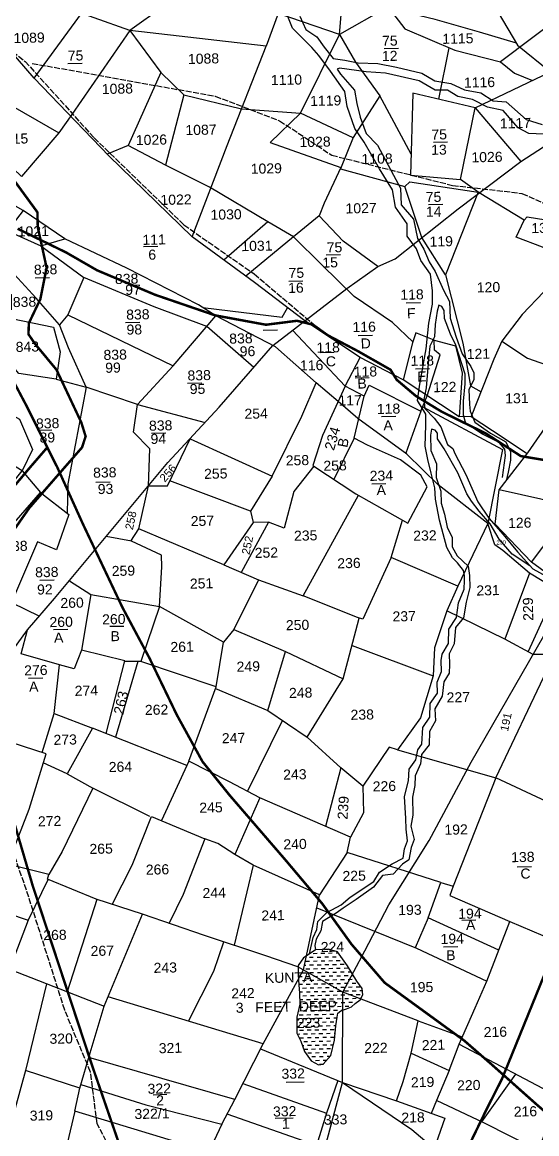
# Model space of a CAD drawing. Header units: millimetres. Extents: x 364796 to 377572, y 1836794 to 1850679.
# Drawn here: x 374191 to 375230, y 1840813 to 1843060 of the extents above; entities that cross this region are included whole.
import ezdxf

# ---------------------------------------------------------------- set-up
doc = ezdxf.new("R2010")
doc.units = ezdxf.units.MM
doc.linetypes.add('ACAD_ISO02W100', pattern=[15, 12, -3])
for name, color, linetype in [('CARTTRCK', 31, 'ACAD_ISO02W100'), ('NALA', 4, 'Continuous'), ('ROADS', 50, 'Continuous'), ('SY.AREA', 7, 'Continuous'), ('TEXT', 7, 'Continuous'), ('WATER', 4, 'Continuous')]:
    doc.layers.add(name, color=color, linetype=linetype)
doc.styles.get("Standard").update_dxf_attribs({"font": 'arial.ttf', "height": 2.5})

msp = doc.modelspace()

# ---------------------------------------------------------------- hatches: boundary and pattern name
at = {"layer": 'WATER'}
h = msp.add_hatch(dxfattribs=at)
h.set_pattern_fill('DASH', color=256, scale=2.432025, angle=1.2909, style=0)
h.set_pattern_definition([(1.29095, (368861.6305, 1841909.4825), (7.545755, 7.893684), [7.72168, -7.72168])])
h.paths.add_polyline_path([(374848.5, 1841152.7), (374828.2, 1841181), (374809.7, 1841186.5), (374783.6, 1841185.3), (374765.5, 1841172.8), (374759.5, 1841144.4), (374839.1, 1841099.8), (374858.3, 1841136.2)])
h.paths.add_polyline_path([(374759.5, 1841144.4), (374749.2, 1841125.7), (374749.8, 1841114.5), (374751.5, 1841097.6), (374752, 1841075.3), (374746.1, 1841049), (374745.8, 1841031.4), (374746.1, 1841016.4), (374753.7, 1841000.8), (374761.4, 1840979.4), (374774.9, 1840960.8), (374789.5, 1840952.6), (374799.3, 1840954.1), (374814.6, 1840971.5), (374821.7, 1841002.4), (374824.4, 1841031.2), (374827.2, 1841048.9), (374829, 1841056.8), (374834.8, 1841061.5), (374838.9, 1841063), (374839.1, 1841099.8)])
h.paths.add_polyline_path([(374839.1, 1841099.8), (374838.9, 1841063), (374846.5, 1841065.7), (374856.2, 1841069.8), (374863.9, 1841076.6), (374873.6, 1841084), (374874.8, 1841086.1)])
h.paths.add_polyline_path([(374877.6, 1841106.9), (374866.8, 1841121.7), (374858.3, 1841136.2), (374839.1, 1841099.8), (374874.8, 1841086.1), (374879.2, 1841093.9)])
h.paths.add_polyline_path([(374676.5, 1841112.2), (374782.8, 1841114.6), (374782.1, 1841145.5), (374675.8, 1841143.1)], flags=9)
h.paths.add_polyline_path([(374789.4, 1841175.3), (374846.8, 1841176.6), (374846.1, 1841207.1), (374788.7, 1841205.8)], flags=9)
h.paths.add_polyline_path([(374617.7, 1841052.1), (374832.5, 1841056.9), (374831.8, 1841088), (374617, 1841083.1)], flags=9)
h.paths.add_polyline_path([(374741.1, 1841021.1), (374798.7, 1841022.4), (374798, 1841053.5), (374740.4, 1841052.2)], flags=9)

# ---------------------------------------------------------------- linework, layer by layer
at = {"layer": 'CARTTRCK'}
for points in [[(374028.9, 1843077.2), (374090.3, 1843066.4), (374197.5, 1842980.2), (374336.7, 1842825.7), (374517.9, 1842649.9), (374659.9, 1842550.8), (374793.4, 1842437.6)], [(374211.5, 1842976.4), (374581.3, 1842910), (374711.2, 1842860.4), (374816.6, 1842790.8), (375060.3, 1842729.9), (375200.5, 1842713.7), (375300.8, 1842668.4), (375360.7, 1842772.2), (375420, 1842845.4), (375568.8, 1842877.8), (375720.5, 1842906.1)], [(374651.3, 1840169.4), (374604, 1840263.1), (374529.3, 1840405.5), (374481.8, 1840526.1), (374432.9, 1840662.4), (374388.4, 1840744.9), (374342.8, 1840833.2), (374329.3, 1840937.9), (374277.3, 1841062.9), (374200.1, 1841305.6), (374129.6, 1841506.2), (374048.6, 1841714)]]:
    msp.add_lwpolyline(points, dxfattribs=at)
at = {"layer": 'NALA'}
for points in [[(374771.7, 1841177.1), (374778.7, 1841210), (374786.6, 1841225.8), (374788.2, 1841242.3), (374806.3, 1841260.4), (374835.3, 1841276.1), (374853.4, 1841291.5), (374901.3, 1841323.4), (374913.1, 1841342.1), (374938.7, 1841359), (374960.4, 1841370.5), (374963.4, 1841389), (374969.1, 1841405.5), (374966.6, 1841428.7), (374966.1, 1841450.5), (374963.1, 1841494.7), (374971.2, 1841526.3), (374972.7, 1841550.2), (374986, 1841569), (374990.3, 1841589.5), (374998.3, 1841600.7), (375000.3, 1841634.2), (375014.8, 1841655), (375014.9, 1841683), (375030.1, 1841703.8), (375029.6, 1841725.7), (375038, 1841747.7), (375037.6, 1841769.4), (375039.4, 1841782.4), (375051.9, 1841803.9), (375052.6, 1841833.2), (375068.5, 1841856.8), (375072.6, 1841886.3), (375083.6, 1841913.8), (375084.6, 1841931.6), (375084.3, 1841941.2), (375082.7, 1841951.4), (375070.1, 1841966.8), (375060.3, 1841977.5), (375048.9, 1841997.8), (375033.9, 1842053.2), (375026.1, 1842095.4), (375024.9, 1842118.6), (375017.4, 1842148.5), (375010.6, 1842175.7), (375005.2, 1842202.9), (375006.3, 1842245.2), (375006.5, 1842267.6), (374989.4, 1842295.2), (374994.2, 1842328.1), (375006.9, 1842399.4), (375012.6, 1842451.4), (375019.9, 1842489.8), (375020.1, 1842516.9), (375015.9, 1842550.2), (374996.1, 1842577.8), (374987.4, 1842601.5), (374969, 1842627), (374968.5, 1842652.3), (374945.2, 1842685.9), (374939.4, 1842720.5), (374913.1, 1842763), (374881.8, 1842816.9), (374862.8, 1842844.5), (374847.4, 1842889.2), (374842.6, 1842919.8), (374813.7, 1842960.8), (374790.3, 1842992.3), (374776.2, 1843008.3), (374737.1, 1843047.7), (374724.8, 1843077.5)], [(374751.7, 1843072.1), (374764.3, 1843044.9), (374786.4, 1843030.3), (374801.4, 1843009.4), (374819.1, 1842985.9), (374843.1, 1842982.8), (374869.7, 1842977.2), (374909.2, 1842976), (374947.3, 1842968.6), (374998.4, 1842956.7), (375024.8, 1842941.2), (375056.6, 1842935.7), (375084.4, 1842922.9), (375117.2, 1842916.6), (375142.5, 1842901), (375168.5, 1842898.5), (375209.3, 1842863.1), (375241.2, 1842852.9)], [(375244.2, 1842833.3), (375214.1, 1842834.6), (375192.7, 1842846.4), (375162.5, 1842881.3), (375130.9, 1842888.1), (375100.5, 1842903.1), (375070.9, 1842909.3), (375050.1, 1842922.5), (375025.5, 1842921.9), (374993, 1842941), (374925.2, 1842956.7), (374886.2, 1842959.2), (374832, 1842966.9), (374827.3, 1842964.7), (374834.4, 1842954.6), (374862.4, 1842922.5), (374867.1, 1842895.3), (374873.9, 1842867.4), (374885.6, 1842834.9), (374908.7, 1842810.8), (374940.8, 1842750.8), (374955.2, 1842723.9), (374956.6, 1842690.4), (374981.2, 1842661.6), (374989.6, 1842622.2), (375002.4, 1842600.6), (375013.2, 1842575.6), (375025.3, 1842556), (375041.9, 1842518.2), (375054, 1842495.2), (375055.5, 1842461.8), (375067.9, 1842423.1), (375079.7, 1842389.4), (375097.4, 1842363.8), (375103.2, 1842351), (375103.5, 1842336.7), (375093, 1842317.3), (375094.4, 1842287.3), (375096, 1842273.7), (375105.4, 1842251.3), (375136.7, 1842228.8), (375167.8, 1842211.8), (375177.2, 1842191.5), (375177.6, 1842174.4), (375172.6, 1842150.4), (375168.3, 1842132.8)], [(375161.3, 1842139.5), (375167.2, 1842184), (375166.2, 1842197), (375154.3, 1842210.4), (375121.1, 1842227.4), (375101, 1842239.9), (375087.1, 1842248.5), (375082.5, 1842265.2), (375082.5, 1842293.9), (375085.9, 1842328.8), (375086.1, 1842348.6), (375067, 1842407), (375056.2, 1842429.2), (375043.9, 1842461.1), (375043.6, 1842476.8), (375038.6, 1842484.9), (375032.4, 1842488.1), (375029.2, 1842475.8), (375025.1, 1842448.4), (375024.2, 1842423.7), (375014.4, 1842405.1), (375011.1, 1842370.2), (375007.4, 1842320.9), (375002.5, 1842296.9), (375004.3, 1842279.2), (375023.2, 1842259.1), (375036.5, 1842241.7), (375050.3, 1842206.5), (375060.8, 1842197.8), (375065.1, 1842187.7), (375087.3, 1842145.3), (375111.1, 1842090.5), (375133.7, 1842057.6), (375162.5, 1842024.1), (375191.3, 1841989.2), (375222.2, 1841955), (375255.5, 1841937.1)], [(375216.6, 1841961.3), (375180.6, 1841984.6), (375154.7, 1842014.7), (375136.2, 1842045.7), (375114.4, 1842071.2), (375098.9, 1842092), (375089, 1842106.8), (375070.7, 1842149.1), (375043.6, 1842197.7), (375030.2, 1842217.9), (375029.9, 1842228.8), (375025, 1842235.5), (375018.1, 1842237.4), (375015.7, 1842225), (375016.4, 1842194.3), (375027.9, 1842167.3), (375027.2, 1842139.2), (375036.7, 1842112.1), (375037.2, 1842087.6), (375043.9, 1842065.2), (375049.2, 1842039.3), (375059.3, 1842018.4), (375059.7, 1841999.3), (375069.7, 1841981.1), (375092.2, 1841960.6), (375094.6, 1841941.5), (375095.2, 1841917), (375087.7, 1841887.4), (375082.2, 1841855.9), (375066.3, 1841836.4), (375063.6, 1841803.5), (375053.8, 1841783.5), (375054.3, 1841761.7), (375053.3, 1841743.9), (375042.7, 1841726.6), (375039.2, 1841697.9), (375024.8, 1841672.3), (375026, 1841647.8), (375013.5, 1841626.3), (375013.4, 1841599), (374997.5, 1841579.5), (374995.8, 1841561), (374984.7, 1841536.9), (374984.5, 1841517.1), (374979.6, 1841493.7), (374980.4, 1841457.5), (374976.1, 1841434.9), (374982.8, 1841407.8), (374977, 1841392), (374972.1, 1841366.6), (374959.3, 1841358.1), (374940.6, 1841337.9), (374918.8, 1841335.4), (374900.8, 1841311.7), (374865.8, 1841287), (374839.6, 1841269.4), (374825.5, 1841258.8), (374797.8, 1841242.5), (374794.1, 1841223.3), (374784.9, 1841206.7), (374782.5, 1841193.6), (374783.6, 1841185.3)]]:
    msp.add_lwpolyline(points, dxfattribs=at)
at = {"layer": 'ROADS', "color": 40, "const_width": 5}
for points in [[(374138.1, 1841981.1), (374205.8, 1842078.1), (374312.2, 1842200.3), (374319.4, 1842222.7), (374310.7, 1842250.7), (374260.7, 1842357.1), (374216.9, 1842410), (374204, 1842429), (374204.8, 1842451.3), (374228.1, 1842500.3), (374240.6, 1842563.6), (374222.8, 1842645.3), (374222.1, 1842675.5), (374174.2, 1842741.1)], [(374138.1, 1841981.1), (374205.8, 1842078.1), (374312.2, 1842200.3), (374319.4, 1842222.7), (374310.7, 1842250.7), (374260.7, 1842357.1), (374216.9, 1842410), (374204, 1842429), (374204.8, 1842451.3), (374228.1, 1842500.3), (374240.6, 1842563.6), (374222.8, 1842645.3), (374222.1, 1842675.5), (374174.2, 1842741.1)], [(374182, 1842642.3), (374280.5, 1842594), (374342.8, 1842558.1), (374459.6, 1842508.8), (374581.2, 1842467.1), (374683.5, 1842448.2), (374746.3, 1842456.2), (374778.7, 1842448.2), (374808.4, 1842426.9), (374868.4, 1842395.3), (374935.2, 1842357.3), (374947.4, 1842337.1), (374986.2, 1842304.3), (375038.2, 1842272.6), (375128.3, 1842228.1), (375198.1, 1842182.8), (375282.7, 1842168.7)], [(375682, 1840540.2), (375605.1, 1840589.9), (375498.7, 1840661.4), (375388.1, 1840736.1), (375230.8, 1840871.9), (375139.6, 1840953.1), (375084, 1841001.5), (374923.2, 1841118.6), (374856.3, 1841196.3), (374797.3, 1841278.2), (374722.5, 1841367.1), (374610.1, 1841497.5), (374555.4, 1841565.4), (374503.4, 1841660.1), (374448.4, 1841774.4), (374393.6, 1841877.2), (374313.8, 1842045.8), (374262.2, 1842160.1), (374199.4, 1842285.5), (374152.4, 1842374.4)], [(374123.1, 1842060.2), (374208, 1842160.9), (374242, 1842200.3)], [(374187.7, 1839633.4), (374337.5, 1839782.4), (374456.9, 1839903.7), (374521.6, 1839973.4), (374560.7, 1840048.6), (374600, 1840132.4), (374598.4, 1840159.5), (374558.7, 1840291.8), (374454.6, 1840597), (374332.9, 1840950), (374212.6, 1841314.4), (374130.2, 1841595.6)], [(374187.7, 1839633.4), (374337.5, 1839782.4), (374456.9, 1839903.7), (374521.6, 1839973.4), (374560.7, 1840048.6), (374600, 1840132.4), (374598.4, 1840159.5), (374558.7, 1840291.8), (374454.6, 1840597), (374332.9, 1840950), (374212.6, 1841314.4), (374130.2, 1841595.6)], [(375275.2, 1841207.1), (375160.6, 1840925.2), (375127.5, 1840859.6), (375014.2, 1840626.3)]]:
    msp.add_lwpolyline(points, dxfattribs=at)
at = {"layer": 'SY.AREA'}
for points in [[(374927.3, 1843088.8), (374831.9, 1843034.6), (374855.5, 1843315), (374753.6, 1843376.4)], [(374534.4, 1842625.6), (374605.5, 1842810.4), (374683.8, 1843011), (374408.6, 1843042.8), (374264.4, 1843093.7), (374164.5, 1843100.7), (374166.4, 1843168.2), (374267.6, 1843217.2), (374444.2, 1843176.4), (374476.5, 1843091.1), (374408.6, 1843042.8), (374471.1, 1842957.6), (374517.7, 1842912.6), (374634.5, 1842884.8), (374753.4, 1842875.8), (374692.2, 1842816.2), (374835, 1842765.7), (374801.4, 1842693.7), (374791.3, 1842668.6), (374738.9, 1842626.1), (374642.6, 1842546.3)], [(375074.6, 1843212), (375191.8, 1843013.3), (375258, 1842959.1), (375309, 1842907.9), (375337.4, 1842873.6), (375558.5, 1842756), (375736.3, 1842664.7), (375839.4, 1842610.1), (375931.9, 1842589.4), (375942.6, 1842604), (376098.3, 1842552.7), (376275.1, 1842501), (376329.5, 1842488.5)], [(375106.2, 1842886.2), (375258, 1842959.1), (375367.1, 1843076.1), (375347.5, 1843123.8), (375157.3, 1842979.4), (375185.7, 1842956.4), (375221.6, 1842941.6)], [(375098.2, 1842263), (375073.7, 1842262.4), (374960.6, 1842336.7), (374873.8, 1842382.1), (374761.8, 1842456), (374660.1, 1842533.4), (374534.4, 1842625.6), (374366, 1842789.7), (374215.2, 1842946.3), (374088.5, 1843093.1)], [(374108.9, 1841703.4), (374202.3, 1841831.6), (374256.8, 1841894.8), (374361.2, 1842020.3), (374485.5, 1842169.5), (374589.4, 1842281.6), (374697.6, 1842406.5), (374846.9, 1842521.6), (374909.2, 1842566.1), (374944.7, 1842581.7), (375071.7, 1842682.5), (375197.9, 1842778.1), (375280.3, 1842831.4), (375467.7, 1842969.6), (375638.8, 1843099.2)], [(375189.6, 1843016.9), (375114.6, 1843039.2), (375025.3, 1843065.1), (374932.4, 1843087.6), (374963.7, 1843046.1), (375065.2, 1843002.8), (375157.3, 1842979.4)], [(374215.2, 1842946.3), (374311.1, 1843077.2)], [(374831.9, 1843034.6), (374708.5, 1843077.3), (374683.8, 1843011)], [(374408.6, 1843042.8), (374291.7, 1842873.1), (374265.1, 1842836), (374190, 1842747.9), (374118.2, 1842816.4), (374149.6, 1842902.7), (374265.1, 1842836)], [(374859.5, 1842826.1), (374753.4, 1842875.8), (374831.9, 1843034.6), (374864.4, 1842978.8), (374913.6, 1842910.5)], [(375052.8, 1843008.1), (375032.2, 1842904)], [(374471.1, 1842957.6), (374405.3, 1842810.1)], [(374517.7, 1842912.6), (374480.6, 1842770.5)], [(374976.7, 1842793), (374913.6, 1842910.5), (374859.7, 1842826.6), (374834.1, 1842763.6), (374964.2, 1842727.7), (374974.1, 1842737.2), (375112.1, 1842716), (375089, 1842658), (375045.9, 1842549.3), (374998.3, 1842624.2), (374964.2, 1842727.7)], [(375106.2, 1842886.2), (374980.1, 1842916.5), (374975.5, 1842750.8), (375076.5, 1842741.7)], [(375299.1, 1842576.7), (375242, 1842605.1), (375189, 1842625.3), (375205.1, 1842659.4), (375114, 1842714.6), (375076.5, 1842741.7), (375106.2, 1842886.2), (375197.9, 1842778.1)], [(374980.4, 1842413.6), (374939.1, 1842452.9), (374861.9, 1842505.1), (374796.3, 1842569.5), (374738.9, 1842626.1), (374687.5, 1842656.2), (374569.4, 1842726.1), (374480.6, 1842770.5), (374405.3, 1842810.1), (374363.1, 1842792.7)], [(375205.1, 1842659.4), (375210.8, 1842666.6), (375307.4, 1842651.1), (375348.8, 1842724.6), (375415.9, 1842831.8)], [(375270.2, 1841912.9), (375215.6, 1841946.2), (375161.8, 1841991.7), (375146, 1842003.2), (375131.8, 1842046.5), (375031.5, 1842124.4), (374968.2, 1842186.9), (374869, 1842258.8), (374829.6, 1842293.4), (374785.1, 1842331), (374702.8, 1842403.8), (374582.5, 1842466), (374547.5, 1842488.6), (374402.6, 1842562.5), (374277.3, 1842621.5), (374193.2, 1842679.1), (374104.7, 1842728.9)], [(374193.2, 1842679.1), (374161.6, 1842637.8), (374229.3, 1842607.9), (374277.3, 1842621.5)], [(374687.5, 1842656.2), (374598.2, 1842578.8)], [(374909.2, 1842566.1), (374839.7, 1842617.4), (374791.3, 1842668.6)], [(374229.3, 1842607.9), (374316.1, 1842543.9), (374283.3, 1842468), (374266.6, 1842447.9), (374219.7, 1842501.7), (374167.5, 1842558.8), (374169.8, 1842461), (374254.5, 1842443.6), (374267.8, 1842393.2), (374259.9, 1842338.2), (374184.5, 1842349.7), (374143.8, 1842397.5), (374169.8, 1842461)], [(375411.8, 1842489), (375340.1, 1842557.4), (375299.1, 1842576.7), (375244.8, 1842514.7), (375201.1, 1842469), (375160.1, 1842414.9), (375211.5, 1842380.7), (375272.8, 1842359.3), (375312.9, 1842334.5)], [(374659, 1842361.9), (374564, 1842444.4), (374457.6, 1842484.6), (374316.1, 1842543.9)], [(375045.9, 1842549.3), (375081.1, 1842410.8), (375096.6, 1842324.8), (375117.8, 1842312.8)], [(374556.1, 1842483), (374716, 1842463.7), (374727, 1842482.5)], [(374283.3, 1842468), (374496.3, 1842365.4), (374424.1, 1842286.7), (374560.7, 1842250.7)], [(374496.3, 1842365.4), (374582.5, 1842466)], [(374259.9, 1842338.2), (374320.7, 1842322.2), (374284.7, 1842401.8), (374266.6, 1842447.9)], [(374737.4, 1842437.2), (374843.7, 1842323.9), (374873.8, 1842382.1)], [(375023.5, 1842416.8), (374986, 1842432), (374979.7, 1842411.6), (374960.6, 1842336.7)], [(375009.3, 1842304.7), (375035.2, 1842387.5), (375024, 1842396.6), (375023.5, 1842416.8), (375066, 1842405.9), (375079.9, 1842350.6), (375073.7, 1842262.4)], [(375160.1, 1842414.9), (375143.8, 1842378.8), (375098.2, 1842263), (375141.1, 1842234.4), (375211.2, 1842187.8)], [(374143.8, 1842397.5), (374122.8, 1842292.5), (374185.6, 1842257.3), (374212.4, 1842196.4), (374191, 1842153.3), (374158, 1842172.9), (374157.6, 1842191.1), (374108.4, 1842213.4), (374119.6, 1842256.3), (374122.8, 1842292.5)], [(375283.8, 1842085.3), (375154.8, 1842114.4), (375212.2, 1842189.1), (375312.9, 1842334.5), (375351.3, 1842391), (375436.6, 1842326.8)], [(374410.5, 1842011), (374427.1, 1842036), (374446.7, 1842123), (374449.3, 1842197.2), (374416.1, 1842231.1), (374424.1, 1842286.7), (374320.7, 1842322.2), (374283.5, 1842126.5), (374282.3, 1842067.2)], [(374696, 1842141.9), (374756.1, 1842263.4), (374785.1, 1842331)], [(374843.7, 1842323.9), (374797.9, 1842224.1), (374778, 1842163.6), (374865.2, 1842106.4), (374970.1, 1842046.9), (375009.1, 1842120.8), (374996.6, 1842144.5), (374955.2, 1842175), (374888.9, 1842204.9), (374861.8, 1842219.1), (374820.8, 1842135.5)], [(374861.8, 1842219.1), (374882, 1842303.6), (374843.7, 1842323.9)], [(374882, 1842303.6), (374891.7, 1842325.9), (374996.4, 1842273.8), (374966, 1842188.5)], [(374996.4, 1842273.8), (375009.3, 1842304.7)], [(375000.1, 1842282.6), (375160.9, 1842196.2), (375131.8, 1842046.5)], [(374108.4, 1842213.4), (374072.7, 1842168.6), (374107.3, 1842118.6), (374165.2, 1842119.9), (374191, 1842153.3), (374228.4, 1842109.2), (374285.3, 1842064.8), (374260.5, 1841993.2), (374222.5, 1842009.6), (374169.4, 1841886.6), (374086.4, 1841917.2), (374127.4, 1841992.2), (374179.9, 1842053.3), (374228.4, 1842109.2)], [(374446.7, 1842123), (374484.7, 1842122.4), (374530.3, 1842217.9), (374696, 1842141.9), (374652.3, 1842071.7), (374489.7, 1842132.8)], [(374780.2, 1842162.1), (374740.1, 1842111.5), (374720.5, 1842037.2), (374688.8, 1842049.4), (374657.4, 1842048.7), (374598.3, 1841963.3), (374668.3, 1841932.6), (374759, 1841900.1)], [(375220, 1841968.2), (375146.6, 1842045.3), (375154.8, 1842114.4)], [(374936.6, 1841978), (374879.4, 1841853), (374868.2, 1841856.4), (374759, 1841900.1), (374870.5, 1842103.5)], [(374652.3, 1842071.7), (374657.4, 1842048.7)], [(374688.8, 1842049.4), (374633.8, 1841947.8)], [(375131.8, 1842046.5), (375071.1, 1841920.1), (374936.6, 1841978), (374959.4, 1842053)], [(374598.3, 1841963.3), (374427.1, 1842036)], [(375292.4, 1841915.4), (375220, 1841968.2), (375265.7, 1842029.2)], [(374583, 1841716.7), (374597.6, 1841806.6), (374468.4, 1841878.5), (374473.1, 1841958.9), (374472.7, 1841982.5), (374411.9, 1842010.7), (374361.2, 1842020.3)], [(375215.6, 1841946.2), (375166.2, 1841812.7)], [(374286.9, 1841931), (374330.1, 1841903.1), (374311.4, 1841790.9), (374296.5, 1841752.7), (374266.9, 1841760.9)], [(374477.7, 1839624), (374559.4, 1839924), (374591.4, 1840037.4), (374657.3, 1840319.8), (374685.2, 1840433.1), (374709.4, 1840538), (374759.7, 1840650.7), (374802.4, 1840783.6), (374838.1, 1840917.1), (374839.1, 1841099.8), (374882.9, 1841183), (374931.7, 1841276.2), (375013.1, 1841405.9), (375097.9, 1841564.1), (375260.4, 1841846.6), (375292.4, 1841915.4), (375509.7, 1841739.6), (375618.1, 1841662.9), (375653.5, 1841626.1), (375780.2, 1841533), (375888.3, 1841470.5), (375981.4, 1841397.5), (376055.6, 1841339.8)], [(374668.3, 1841932.6), (374618.9, 1841832.1), (374597.6, 1841806.6)], [(375071.1, 1841920.1), (375048.5, 1841870)], [(375270.2, 1841912.9), (375213.1, 1841787.6)], [(374330.1, 1841903.1), (374468.4, 1841878.5), (374431.1, 1841767.7), (374398.5, 1841767.9)], [(374169.4, 1841886.6), (374226.4, 1841859.5)], [(375362.5, 1841432.1), (375147.9, 1841532.6), (375250.9, 1841749.3), (375254.7, 1841781.6), (375223.3, 1841782.1), (375166.2, 1841812.7), (375048.5, 1841870), (375024.2, 1841795.2), (375021.4, 1841738.8)], [(374618.9, 1841832.1), (374722.9, 1841787.9), (374839.7, 1841732.4), (374872, 1841855.2)], [(374256.2, 1841662.7), (374266.9, 1841760.9), (374189.5, 1841783.5), (374202.3, 1841831.6)], [(374857.4, 1841799.9), (375021.4, 1841738.8), (374995.5, 1841654.1), (374949.5, 1841589.5), (374932.4, 1841594.5), (374879.5, 1841515.5), (374834.8, 1841552.9), (374767.1, 1841614.9)], [(374360.6, 1841622.4), (374398.8, 1841768.8), (374311.4, 1841790.9)], [(374581.8, 1841713.3), (374687.1, 1841668.6), (374722.9, 1841787.9)], [(374424.6, 1841767.8), (374379.7, 1841614.8)], [(374527.6, 1841566), (374583, 1841716.7), (374431.1, 1841767.7)], [(374687.1, 1841668.6), (374767.1, 1841614.9), (374839.7, 1841732.4)], [(374231.5, 1841583.8), (374256.2, 1841662.7), (374333.6, 1841633.1)], [(374646.5, 1841505.2), (374717.2, 1841648.4)], [(374523.7, 1841557.6), (374333.6, 1841633.1), (374282.1, 1841540.5), (374333.9, 1841511.7)], [(374162, 1841358.1), (374205.7, 1841469.1), (374239.5, 1841581.2), (374145.6, 1841611.4), (374113, 1841524.6), (374079.3, 1841476.7)], [(374949.5, 1841589.5), (375147.9, 1841532.6), (375061.6, 1841313.6)], [(374282.1, 1841540.5), (374233.9, 1841562.9)], [(374671.1, 1841492.3), (374609.9, 1841524.5), (374527.6, 1841566), (374472.3, 1841446.1)], [(374834.8, 1841552.9), (374804, 1841434.3)], [(374449.2, 1841454.2), (374333.9, 1841511.7), (374271.8, 1841383.7), (374245.3, 1841337.5)], [(374879.5, 1841515.5), (374880.7, 1841462.2), (374854.1, 1841412.4)], [(374847.4, 1841381.8), (374854.1, 1841412.4), (374671.1, 1841492.3), (374620.8, 1841377.9)], [(374372.8, 1841276.9), (374413.6, 1841356.3), (374452.7, 1841454.3), (374560.2, 1841409.4)], [(374657.6, 1841355.9), (374620.8, 1841377.9), (374586.6, 1841399.9), (374560.2, 1841409.4), (374516.2, 1841297.1), (374488.4, 1841238.6)], [(373873.9, 1841267.6), (373996.7, 1841213.6), (374165.5, 1841145.7), (374356.8, 1841071), (374434.5, 1841257.1), (374340.5, 1841287.3), (374242.6, 1841328.1), (374245.3, 1841337.5), (374055.9, 1841384.4)], [(375036.5, 1841321.4), (374847.4, 1841381.8), (374791.5, 1841296.2)], [(374677.7, 1840995.1), (374759.5, 1841144.4), (374791.5, 1841296.2), (374657.6, 1841355.9), (374619.4, 1841194.3)], [(373890.8, 1841333.2), (374029.6, 1841303.4), (374203.6, 1841244.7), (374165.5, 1841145.7)], [(374243.7, 1841327.7), (374203.6, 1841244.7)], [(375011.3, 1841249.7), (375036.5, 1841321.4), (375061.6, 1841313.6), (375054.6, 1841295), (375176.1, 1841242.3)], [(374342, 1841286.8), (374282.1, 1841100.2)], [(374786, 1841270), (374987.7, 1841188.2), (375129.8, 1841121.4)], [(374991.2, 1841041.6), (374839.1, 1841099.8), (374748, 1841150.9), (374683.3, 1841173), (374559.4, 1841214.2), (374434.5, 1841257.1)], [(375154, 1841184.4), (375011.3, 1841249.7), (374984.8, 1841189.4)], [(375073.4, 1840994.3), (375105.7, 1841067.7), (375129.8, 1841121.4), (375176.1, 1841242.3), (375375.9, 1841157.5)], [(374527.4, 1841040.6), (374578, 1841142), (374598.5, 1841201.2)], [(374240.5, 1841116.4), (374198.3, 1840941.4), (374165.8, 1840823), (374153, 1840784.9), (374176.1, 1840776.1), (374160, 1840730.5)], [(374620.6, 1840882.7), (374677.7, 1840995.1), (374364.7, 1841089.8)], [(374307.8, 1840905.5), (374328.4, 1840977), (374356.8, 1841071)], [(374976.8, 1840976.1), (374991.2, 1841041.6), (375079.9, 1841009)], [(375053.4, 1840941.3), (375073.4, 1840994.3), (375277.9, 1840886.6), (375253.2, 1840834.3), (375234, 1840779.8), (375317.1, 1840742.7), (375449, 1840687.5), (375417.2, 1840626.8)], [(374672.6, 1840985.1), (374838.1, 1840917.1), (374947.1, 1840879.7), (375044.9, 1840844.6), (374998.3, 1840712.3), (374956.1, 1840609.2), (374938.9, 1840575.1), (374759.7, 1840650.7), (374685.3, 1840676.3), (374550.6, 1840723.2)], [(374947.1, 1840879.7), (374960.8, 1840918.7), (374976.8, 1840976.1), (375053.4, 1840941.3), (375028.2, 1840880.3)], [(374594.5, 1840832.6), (374620.6, 1840882.7), (374325.6, 1840967.2)], [(374297.3, 1840858.7), (374307.8, 1840905.5), (374198.3, 1840941.4)], [(375119.2, 1840837.2), (375187.8, 1840934.1)], [(374309.9, 1840913), (374441.3, 1840871.6), (374594.5, 1840832.6), (374568.4, 1840776.5)], [(374637.1, 1840915), (374805.8, 1840855.3), (374785.7, 1840789.5), (374605.1, 1840852.8)], [(374828.4, 1840921), (374805.8, 1840855.3)], [(374838.1, 1840917.1), (374978, 1840822), (375078.3, 1840737.3), (375175.8, 1840659.1), (375295.6, 1840555.7), (375450.7, 1840429.7), (375502.8, 1840386.4), (375555.2, 1840347.9), (375574.6, 1840354.2)], [(375130.8, 1840520), (375166.2, 1840601.1), (375212.9, 1840712.9), (375234, 1840779.8), (375123.7, 1840835.1), (375028.2, 1840880.3), (375017.3, 1840854.5)], [(374533.7, 1840662.7), (374559, 1840752.9), (374568.4, 1840776.5), (374297.3, 1840858.7), (374270.2, 1840742.3)]]:
    msp.add_lwpolyline(points, dxfattribs=at)
at = {"layer": 'TEXT'}
for p, q in [((374922.1, 1843006.6), (374950.9, 1843007.3)), ((374283.7, 1842976.1), (374312.4, 1842976.7)), ((375021.7, 1842817.1), (375050.4, 1842817.8)), ((375012, 1842691.1), (375040.7, 1842691.7)), ((374436.2, 1842606.1), (374465, 1842606.7)), ((374805.1, 1842589.2), (374833.8, 1842589.9)), ((374217.8, 1842543.1), (374246.5, 1842543.8)), ((374729.6, 1842536.3), (374758.3, 1842537)), ((374966.7, 1842492.7), (374995.4, 1842493.4)), ((374400, 1842452.6), (374428.7, 1842453.2)), ((374678, 1842437.3), (374706.7, 1842438)), ((374869.8, 1842426.3), (374898.5, 1842427)), ((374792.7, 1842392.4), (374821.4, 1842393.1)), ((374863.4, 1842341.1), (374892.1, 1842341.8)), ((374985.2, 1842359.4), (375013.9, 1842360.1)), ((374525.1, 1842330.4), (374553.8, 1842331)), ((374916.9, 1842263.1), (374945.6, 1842263.7)), ((374222.3, 1842235.1), (374251, 1842235.7)), ((374452.6, 1842229.1), (374481.3, 1842229.8)), ((374340, 1842130.2), (374368.7, 1842130.9)), ((374897.1, 1842126.5), (374925.8, 1842127.1)), ((374227.2, 1841931.8), (374255.9, 1841932.5)), ((374254.5, 1841832.4), (374283.2, 1841833.1)), ((374368.1, 1841838.8), (374396.8, 1841839.4)), ((374204, 1841734.1), (374232.7, 1841734.8)), ((375190.9, 1841352.8), (375219.6, 1841353.4)), ((375078.9, 1841245.3), (375107.6, 1841245.9)), ((375041.9, 1841190.8), (375070.7, 1841191.5)), ((374724.6, 1840917.3), (374760.7, 1840918.1)), ((374455.7, 1840892), (374483.5, 1840893.1)), ((374702.2, 1840844.8), (374738.3, 1840845.6))]:
    msp.add_line(p, q, dxfattribs=at)
at = {"layer": 'WATER'}
msp.add_lwpolyline([(374759.7, 1841169), (374748.3, 1841153.7), (374748.7, 1841134.8), (374749.8, 1841114.5), (374751.5, 1841097.6), (374752, 1841075.3), (374746.1, 1841049), (374745.8, 1841031.4), (374746.1, 1841016.4), (374753.7, 1841000.8), (374761.4, 1840979.4), (374774.9, 1840960.8), (374789.5, 1840952.6), (374799.3, 1840954.1), (374814.6, 1840971.5), (374821.7, 1841002.4), (374824.4, 1841031.2), (374827.2, 1841048.9), (374829, 1841056.8), (374834.8, 1841061.5), (374846.5, 1841065.7), (374856.2, 1841069.8), (374863.9, 1841076.6), (374873.6, 1841084), (374879.2, 1841093.9), (374877.6, 1841106.9), (374866.8, 1841121.7), (374848.5, 1841152.7), (374828.2, 1841181), (374809.7, 1841186.5), (374783.6, 1841185.3), (374762.9, 1841171.1)], close=True, dxfattribs=at)

# ---------------------------------------------------------------- texts
at = {"layer": 'TEXT'}
for s, height, rotation, p in [('1089', 20.27, 1.2909, (374174, 1843017.3)), ('1115', 20.27, 1.2909, (375039.8, 1843015.7)), ('75', 20.27, 1.2909, (374918.2, 1843011.7)), ('75', 20.27, 1.2909, (374283.6, 1842981.7)), ('1088', 20.27, 1.2909, (374526.2, 1842975.1)), ('12', 20.27, 1.2909, (374917.9, 1842980.9)), ('1110', 20.27, 1.2909, (374693.7, 1842932.3)), ('1116', 20.27, 1.2909, (375083.5, 1842927.2)), ('1088', 20.27, 1.2909, (374352.3, 1842914.3)), ('1119', 20.27, 1.2909, (374772.9, 1842890.2)), ('1117', 20.27, 1.2909, (375156.1, 1842844.7)), ('115', 20.27, 1.2909, (374156.5, 1842813.6)), ('1026', 20.27, 1.2909, (374421, 1842811.1)), ('1087', 20.27, 1.2909, (374521.1, 1842831.3)), ('75', 20.27, 1.2909, (375017.8, 1842822.2)), ('1028', 20.27, 1.2909, (374751.4, 1842807)), ('13', 20.27, 1.2909, (375017.4, 1842791.4)), ('1108', 20.27, 1.2909, (374876.7, 1842772.9)), ('1026', 20.27, 1.2909, (375098.6, 1842776.3)), ('1029', 20.27, 1.2909, (374653, 1842753.1)), ('1022', 20.27, 1.2909, (374470.7, 1842690.2)), ('75', 20.27, 1.2909, (375006.4, 1842696)), ('1030', 20.27, 1.2909, (374571.8, 1842660.2)), ('1027', 20.27, 1.2909, (374844.4, 1842672.9)), ('14', 20.27, 1.2909, (375006.8, 1842666.3)), ('138', 20.27, 1.2909, (375219.6, 1842633.2)), ('1021', 20.27, 1.2909, (374182.5, 1842626.3)), ('111', 20.27, 1.2909, (374434.3, 1842609.5)), ('1031', 20.27, 1.2909, (374634, 1842596.8)), ('75', 20.27, 1.2909, (374806.4, 1842594.2)), ('119', 20.27, 1.2909, (375014.1, 1842606)), ('6', 20.3, 1.2909, (374446.2, 1842579.5)), ('838', 20.27, 1.2909, (374215.2, 1842549.2)), ('75', 20.27, 1.2909, (374729.4, 1842542.5)), ('15', 20.27, 1.2909, (374797.6, 1842563.6)), ('838', 20.27, 1.2909, (374378.9, 1842530.3)), ('97', 20.27, 1.2909, (374399.6, 1842508.5)), ('16', 20.27, 1.2909, (374728.5, 1842512.4)), ('118', 20.27, 1.2909, (374955.1, 1842498.6)), ('120', 20.27, 1.2909, (375109.5, 1842513.3)), ('838', 20.27, 1.2909, (374172.6, 1842483.8)), ('838', 20.27, 1.2909, (374401.5, 1842458.4)), ('F', 20.3, 1.2909, (374968.5, 1842461.2)), ('116', 20.27, 1.2909, (374858.5, 1842433.3)), ('98', 20.27, 1.2909, (374402.2, 1842428.1)), ('838', 20.27, 1.2909, (374609.6, 1842409.9)), ('843', 20.27, 1.2909, (374178.4, 1842393.2)), ('118', 20.27, 1.2909, (374785.8, 1842391.7)), ('D', 20.3, 1.2909, (374875.1, 1842400.1)), ('838', 20.27, 1.2909, (374355.7, 1842377)), ('96', 20.27, 1.2909, (374630.8, 1842384.2)), ('C', 20.3, 1.2909, (374804.7, 1842363.9)), ('118', 20.27, 1.2909, (374975.9, 1842365)), ('121', 20.27, 1.2909, (375089.1, 1842378.8)), ('99', 20.27, 1.2909, (374359.2, 1842351)), ('116', 20.27, 1.2909, (374752.4, 1842355.6)), ('118', 20.27, 1.2909, (374861, 1842342.8)), ('838', 20.27, 1.2909, (374525.3, 1842335.5)), ('B', 20.3, 1.2909, (374868.3, 1842319.1)), ('E', 20.3, 1.2909, (374989.2, 1842333.3)), ('95', 20.27, 1.2909, (374529.9, 1842308)), ('122', 20.27, 1.2909, (375021.2, 1842311.7)), ('117', 20.27, 1.2909, (374830.1, 1842284.7)), ('131', 20.27, 1.2909, (375166.9, 1842289)), ('254', 20.27, 1.2909, (374640.4, 1842258)), ('118', 20.27, 1.2909, (374907.7, 1842267.7)), ('838', 20.27, 1.2909, (374219.4, 1842238.4)), ('838', 20.27, 1.2909, (374447.6, 1842234)), ('A', 20.3, 1.2909, (374920.9, 1842234.6)), ('89', 20.27, 1.2909, (374226.6, 1842209.9)), ('94', 20.27, 1.2909, (374450.7, 1842207.2)), ('234', 20.27, 73.6268, (374820.7, 1842192.8)), ('B', 20.3, 79.0805, (374847.6, 1842198.8)), ('258', 20.27, 1.2909, (374723.7, 1842163.7)), ('838', 20.27, 1.2909, (374334.7, 1842139)), ('256', 16.21, 48.5782, (374479.4, 1842129.1)), ('258', 20.27, 1.2909, (374799.7, 1842153)), ('255', 20.27, 1.2909, (374558.8, 1842136.6)), ('234', 20.27, 1.2909, (374893.2, 1842132.6)), ('93', 20.27, 1.2909, (374344.1, 1842105.9)), ('A', 20.3, 1.2909, (374907.1, 1842103.8)), ('258', 16.21, 78.0961, (374414.7, 1842032.6)), ('257', 20.27, 1.2909, (374531.8, 1842041.2)), ('126', 20.27, 1.2909, (375172.6, 1842037.3)), ('235', 20.27, 1.2909, (374740.4, 1842011.6)), ('232', 20.27, 1.2909, (374981.2, 1842011.7)), ('838', 20.27, 1.2909, (374155.2, 1841990.4)), ('252', 16.21, 78.0961, (374650.2, 1841982.5)), ('230', 8.11, 1.2909, (375149.1, 1842004)), ('252', 20.27, 1.2909, (374661.1, 1841976.9)), ('838', 20.27, 1.2909, (374217.6, 1841937.7)), ('259', 20.27, 1.2909, (374372.3, 1841940.4)), ('236', 20.27, 1.2909, (374827.8, 1841955.9)), ('251', 20.27, 1.2909, (374530.1, 1841914.8)), ('92', 20.27, 1.2909, (374221.6, 1841902.9)), ('231', 20.27, 1.2909, (375108.6, 1841900.9)), ('260', 20.27, 1.2909, (374268.6, 1841875.7)), ('229', 20.27, 91.2909, (375223.5, 1841850.1)), ('237', 20.27, 1.2909, (374939.3, 1841848.5)), ('260', 20.27, 1.2909, (374246.6, 1841837)), ('260', 20.27, 1.2909, (374352.9, 1841842.6)), ('250', 20.27, 1.2909, (374724, 1841830.8)), ('A', 20.3, 1.2909, (374255.8, 1841805.7)), ('B', 20.3, 1.2909, (374369.9, 1841808.6)), ('261', 20.27, 1.2909, (374490.8, 1841786.8)), ('276', 20.27, 1.2909, (374195.5, 1841739.4)), ('249', 20.27, 1.2909, (374624.5, 1841747)), ('A', 20.3, 1.2909, (374205.4, 1841706.6)), ('274', 20.27, 1.2909, (374297.5, 1841698.2)), ('248', 20.27, 1.2909, (374730.3, 1841693.9)), ('263', 20.27, 77.2433, (374395.4, 1841659)), ('227', 20.27, 1.2909, (375048.6, 1841684.8)), ('262', 20.27, 1.2909, (374439.3, 1841659.6)), ('238', 20.27, 1.2909, (374854.6, 1841649.7)), ('191', 16.21, 78.0961, (375172.2, 1841625.3)), ('273', 20.27, 1.2909, (374254.7, 1841599.1)), ('247', 20.27, 1.2909, (374594.7, 1841602.4)), ('264', 20.27, 1.2909, (374366.3, 1841544.3)), ('243', 20.27, 1.2909, (374718.5, 1841528.9)), ('226', 20.27, 1.2909, (374899.3, 1841505)), ('239', 20.27, 86.317, (374848.1, 1841448)), ('245', 20.27, 1.2909, (374549.2, 1841462)), ('272', 20.27, 1.2909, (374223.3, 1841434.5)), ('192', 20.27, 1.2909, (375044.1, 1841417.4)), ('265', 20.27, 1.2909, (374327.3, 1841378.7)), ('240', 20.27, 1.2909, (374718.9, 1841388)), ('138', 20.27, 1.2909, (375178.9, 1841362)), ('266', 20.27, 1.2909, (374441.1, 1841336.8)), ('225', 20.27, 1.2909, (374838.3, 1841324)), ('C', 20.3, 1.2909, (375197.6, 1841328.8)), ('244', 20.27, 1.2909, (374555.7, 1841289.6)), ('241', 20.27, 1.2909, (374674.5, 1841244.1)), ('193', 20.27, 1.2909, (374950.9, 1841255)), ('194', 20.27, 1.2909, (375072.1, 1841247.5)), ('A', 20.3, 1.2909, (375087.7, 1841225.1)), ('268', 20.27, 1.2909, (374234.1, 1841204.5)), ('194', 20.27, 1.2909, (375036.3, 1841196.7)), ('267', 20.27, 1.2909, (374329.7, 1841172.5)), ('224', 20.27, 1.2909, (374794.4, 1841180.5)), ('B', 20.3, 1.2909, (375047.6, 1841163.8)), ('243', 20.27, 1.2909, (374456.9, 1841138.4)), ('KUNTA', 20.27, 1.2909, (374681.5, 1841117.8)), ('242', 20.27, 1.2909, (374613.8, 1841086.7)), ('195', 20.27, 1.2909, (374974.5, 1841099)), ('3   FEET  DEEP', 20.267, 1.2909, (374622.8, 1841057.7)), ('223', 20.27, 1.2909, (374746.1, 1841026.8)), ('320', 20.27, 1.2909, (374246.6, 1840995)), ('216', 20.27, 1.2909, (375123.4, 1841008.5)), ('321', 20.27, 1.2909, (374467.3, 1840976)), ('222', 20.27, 1.2909, (374882.2, 1840976.1)), ('221', 20.27, 1.2909, (374998.4, 1840982.1)), ('332', 20.27, 1.2909, (374715.1, 1840924.3)), ('219', 20.27, 1.2909, (374976.5, 1840907.1)), ('322', 20.27, 1.2909, (374444.7, 1840894)), ('220', 20.27, 1.2909, (375069.7, 1840900.9)), ('2', 20.3, 1.2909, (374462.1, 1840870.4)), ('319', 20.27, 1.2909, (374206.8, 1840839.7)), ('322/1', 20.27, 1.2909, (374418.2, 1840843)), ('332', 20.27, 1.2909, (374698, 1840848.1)), ('218', 20.27, 1.2909, (374957.2, 1840835.6)), ('216', 20.27, 1.2909, (375184.1, 1840847.8)), ('1', 20.3, 1.2909, (374716.1, 1840823.2)), ('333', 20.27, 1.2909, (374800.8, 1840831.4))]:
    msp.add_text(s, height=height, rotation=rotation, dxfattribs=at).set_placement(p)

doc.saveas('drawing.dxf')
